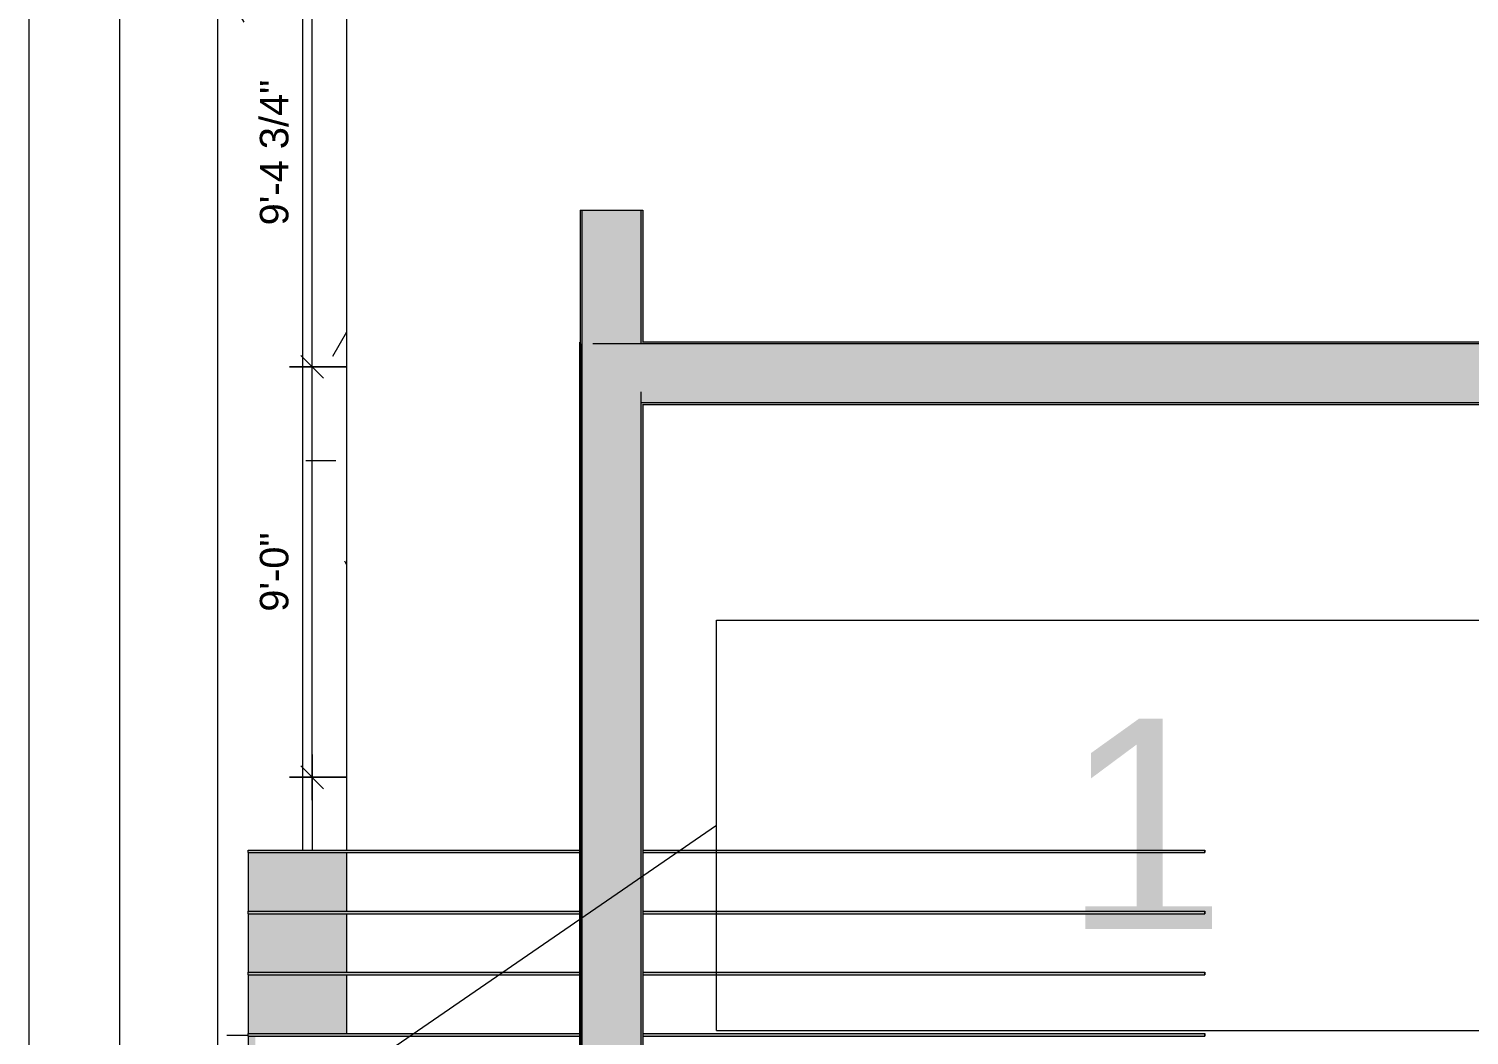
# Model space of a CAD drawing. Header units: inches. Extents: x 3 to 119514, y -26002 to 104775.
# Drawn here: x 21911.2 to 22290.4, y -22519.1 to -22254.2 of the extents above; entities that cross this region are included whole.
import ezdxf

# ---------------------------------------------------------------- set-up
doc = ezdxf.new("R2010")
doc.units = ezdxf.units.IN
doc.header["$MEASUREMENT"] = 0
for name, color, linetype, lineweight in [('15xx-Jefferson-REHAB-pr5_dwg', 8, 'Continuous', 9), ('A-DIM', 7, 'Continuous', 9), ('A-GENM', 13, 'Continuous', 9), ('A-ROOF', 132, 'Continuous', 9), ('A-ROOF-OTLN', 132, 'Continuous', 9), ('A-WALL', 113, 'Continuous', 9), ('Conc', 7, 'Continuous', 9), ('E-LITE-EQPM-IDEN', 33, 'Continuous', 9)]:
    doc.layers.add(name, color=color, linetype=linetype, lineweight=lineweight)
doc.styles.add('Arial', font='arial.ttf', dxfattribs={"height": 7.5})
doc.styles.add('Arial_7', font='arial.ttf', dxfattribs={"height": 55.323728})

# ---------------------------------------------------------------- blocks, each defined once
blk = doc.blocks.new('Generic Models 7_Generic Models 1_6_Generic Models 1_6 _ Generic Models 7_Generic Models 1_337419_3 - Generic Models 7_Generic Models 1_6_Generic Models 1_6 _ Generic Models 7_Generic Models 1_337419_312901-367661-Site Lighting Plan')
at = {"layer": 'A-GENM'}
h = blk.add_hatch(dxfattribs=at)
h.set_pattern_fill('FP_2', color=256, style=0, pattern_type=2)
h.set_pattern_definition([(0, (0, 0), (192, 48), [7.92, -136.08, 7.92, -136.08, -768]), (0, (0, 0), (192, 48), [-288, 7.92, -280.08, 7.92, -136.08, -336]), (0, (0, 0), (192, 48), [-720, 7.92, -88.08, 7.92, -232.08]), (120, (72, 24), (-137.56922, 142.27688), [7.92, -136.08, 7.92, -136.08, -768]), (120, (72, 24), (-137.56922, 142.27688), [-288, 7.92, -280.08, 7.92, -136.08, -336]), (120, (72, 24), (-137.56922, 142.27688), [-720, 7.92, -88.08, 7.92, -232.08]), (240, (96, 120), (-54.43078, -190.27688), [7.92, -136.08, 7.92, -136.08, -768]), (240, (96, 120), (-54.43078, -190.27688), [-288, 7.92, -280.08, 7.92, -136.08, -336]), (240, (96, 120), (-54.43078, -190.27688), [-720, 7.92, -88.08, 7.92, -232.08])])
h.paths.add_polyline_path([(21963.34, -22790.3), (21963.61, -22519.05), (21968.96, -22519.05), (21969.05, -22470.33), (21994.89, -22470.33), (21994.89, -21132.8), (21961.02, -21132.8), (21961.02, -22790.3)], flags=0)
h.paths.add_polyline_path([(22810.7, -22446.68), (22811.14, -22446.68), (22811.14, -22435.8), (22810.7, -22435.8)], flags=0)
at = {"layer": 'A-GENM', "color": 253}
blk.add_line((21961.02, -22790.3), (21961.02, -21132.8), dxfattribs=at)
blk = doc.blocks.new('Generic Models 2_Generic Models 2_310765_Generic Models 2_310765 _ Generic Models 2_Generic Models 2_310765_89 - Generic Models 2_Generic Models 2_310765_Generic Models 2_310765 _ Generic Models 2_Generic Models 2_310765_300385-533184-Site Lighting Plan')
at = {"layer": 'A-GENM'}
h = blk.add_hatch(color=10, dxfattribs=at)
h.paths.add_polyline_path([(22220.75, -22503.19), (22220.75, -22502.5), (22072.83, -22502.5), (22072.83, -22503.19), (22217.84, -22503.19)], flags=0)
h.paths.add_polyline_path([(22056.27, -22503.19), (22056.27, -22502.5), (21968.96, -22502.5), (21968.96, -22503.19), (22004.04, -22503.19)], flags=0)
blk.add_hatch(color=10, dxfattribs=at).paths.add_polyline_path([(21994.78, -22518.58), (21994.89, -22518.58), (21994.89, -22503.19), (21969.05, -22503.19), (21969.05, -22518.58), (21977.32, -22518.58)], flags=0)
at = {"layer": 'A-GENM', "color": 253}
for p, q in [((21968.96, -22503.19), (21968.96, -22502.5)), ((21968.96, -22502.5), (22056.27, -22502.5)), ((21968.96, -22503.19), (22056.27, -22503.19)), ((21969.05, -22518.58), (21969.05, -22503.19)), ((22072.83, -22502.5), (22220.75, -22502.5)), ((22072.83, -22503.19), (22220.75, -22503.19)), ((22220.75, -22502.5), (22220.75, -22503.19)), ((22220.75, -22503.13), (22220.75, -22502.56))]:
    blk.add_line(p, q, dxfattribs=at)
blk = doc.blocks.new('Generic Models 2_Generic Models 2_310765_Generic Models 2_310765 _ Generic Models 2_Generic Models 2_310765_90 - Generic Models 2_Generic Models 2_310765_Generic Models 2_310765 _ Generic Models 2_Generic Models 2_310765_300385-533209-Site Lighting Plan')
at = {"layer": 'A-GENM'}
h = blk.add_hatch(color=10, dxfattribs=at)
h.paths.add_polyline_path([(22220.75, -22519.27), (22220.75, -22518.58), (22072.83, -22518.58), (22072.83, -22519.27), (22217.84, -22519.27)], flags=0)
h.paths.add_polyline_path([(22056.27, -22519.27), (22056.27, -22518.58), (21968.96, -22518.58), (21968.96, -22519.27), (22004.04, -22519.27)], flags=0)
blk.add_hatch(color=10, dxfattribs=at).paths.add_polyline_path([(21970.89, -22534.67), (21970.89, -22519.27), (21969.05, -22519.27), (21969.05, -22534.67)], flags=0)
at = {"layer": 'A-GENM', "color": 253}
for p, q in [((21968.96, -22519.27), (21968.96, -22518.58)), ((21968.96, -22518.58), (22056.27, -22518.58)), ((21968.96, -22519.27), (22056.27, -22519.27)), ((21969.05, -22534.67), (21969.05, -22519.27)), ((22072.83, -22518.58), (22220.75, -22518.58)), ((22072.83, -22519.27), (22220.75, -22519.27)), ((22220.75, -22518.58), (22220.75, -22519.27)), ((22220.75, -22519.21), (22220.75, -22518.65))]:
    blk.add_line(p, q, dxfattribs=at)
blk = doc.blocks.new('Generic Models 2_Generic Models 2_310765_Generic Models 2_310765 _ Generic Models 2_Generic Models 2_310765_92 - Generic Models 2_Generic Models 2_310765_Generic Models 2_310765 _ Generic Models 2_Generic Models 2_310765_300385-533380-Site Lighting Plan')
at = {"layer": 'A-GENM'}
h = blk.add_hatch(color=10, dxfattribs=at)
h.paths.add_polyline_path([(22220.75, -22487.1), (22220.75, -22486.42), (22072.83, -22486.42), (22072.83, -22487.1), (22217.84, -22487.1)], flags=0)
h.paths.add_polyline_path([(22056.27, -22487.1), (22056.27, -22486.42), (21968.96, -22486.42), (21968.96, -22487.1), (22004.04, -22487.1)], flags=0)
blk.add_hatch(color=10, dxfattribs=at).paths.add_polyline_path([(21994.89, -22502.5), (21994.89, -22487.1), (21969.05, -22487.1), (21969.05, -22502.5)], flags=0)
at = {"layer": 'A-GENM', "color": 253}
for p, q in [((21968.96, -22487.1), (21968.96, -22486.42)), ((21968.96, -22486.42), (22056.27, -22486.42)), ((22072.83, -22486.42), (22220.75, -22486.42)), ((22220.75, -22486.42), (22220.75, -22487.1)), ((22220.75, -22487.04), (22220.75, -22486.48)), ((21968.96, -22487.1), (22056.27, -22487.1)), ((21969.05, -22502.5), (21969.05, -22487.1)), ((22072.83, -22487.1), (22220.75, -22487.1))]:
    blk.add_line(p, q, dxfattribs=at)
blk = doc.blocks.new('Generic Models 2_Generic Models 2_310765_Generic Models 2_310765 _ Generic Models 2_Generic Models 2_310765_93 - Generic Models 2_Generic Models 2_310765_Generic Models 2_310765 _ Generic Models 2_Generic Models 2_310765_300385-533405-Site Lighting Plan')
at = {"layer": 'A-GENM'}
h = blk.add_hatch(color=10, dxfattribs=at)
h.paths.add_polyline_path([(22220.75, -22471.02), (22220.75, -22470.33), (22072.83, -22470.33), (22072.83, -22471.02), (22217.84, -22471.02)], flags=0)
h.paths.add_polyline_path([(22056.27, -22471.02), (22056.27, -22470.33), (21968.96, -22470.33), (21968.96, -22471.02), (22004.04, -22471.02)], flags=0)
blk.add_hatch(color=10, dxfattribs=at).paths.add_polyline_path([(21994.89, -22486.42), (21994.89, -22471.02), (21969.05, -22471.02), (21969.05, -22486.42)], flags=0)
at = {"layer": 'A-GENM', "color": 253}
for p, q in [((21968.96, -22471.02), (21968.96, -22470.33)), ((21968.96, -22470.33), (22056.27, -22470.33)), ((21968.96, -22471.02), (22056.27, -22471.02)), ((21969.05, -22486.42), (21969.05, -22471.02)), ((22072.83, -22470.33), (22220.75, -22470.33)), ((22072.83, -22471.02), (22220.75, -22471.02)), ((22220.75, -22470.33), (22220.75, -22471.02)), ((22220.75, -22470.96), (22220.75, -22470.4))]:
    blk.add_line(p, q, dxfattribs=at)
blk = doc.blocks.new('Generic Models 7_Generic Models 1_5_Generic Models 1_5 _ Generic Models 7_Generic Models 1_337419_21 - Generic Models 7_Generic Models 1_5_Generic Models 1_5 _ Generic Models 7_Generic Models 1_337419_311462-560875-Site Lighting Plan')
at = {"layer": 'A-GENM'}
for points in [[(22056.77, -22792), (22056.77, -22301.93), (22056.33, -22301.93), (22056.33, -22792)], [(22064.94, -22792), (22072.33, -22784.62), (22072.33, -22349.8), (22059.71, -22337.18), (22072.33, -22337.18), (22072.33, -22301.93), (22056.83, -22301.93), (22056.83, -22792)]]:
    blk.add_hatch(color=10, dxfattribs=at).paths.add_polyline_path(points, flags=0)
h = blk.add_hatch(color=10, dxfattribs=at)
h.paths.add_polyline_path([(22072.33, -22784.12), (22072.48, -22784.12), (22072.83, -22783.77), (22072.83, -22353.03), (22072.33, -22352.68), (22072.33, -22775.92)], flags=0)
h.paths.add_polyline_path([(22072.48, -22337.18), (22072.83, -22336.83), (22072.83, -22301.93), (22072.33, -22301.93), (22072.33, -22337.18)], flags=0)
at = {"layer": 'A-GENM', "color": 253}
for p, q in [((22056.33, -22301.93), (22056.83, -22301.93)), ((22056.33, -22301.93), (22056.33, -22792)), ((22056.83, -22301.93), (22072.33, -22301.93)), ((22056.83, -22301.93), (22056.83, -22792)), ((22072.33, -22301.93), (22072.83, -22301.93)), ((22072.33, -22301.93), (22072.33, -22337.18)), ((22072.83, -22301.93), (22072.83, -22336.83)), ((22072.33, -22349.8), (22072.33, -22784.62)), ((22072.83, -22353.03), (22072.83, -22783.77)), ((22056.77, -22792), (22056.33, -22792)), ((22064.94, -22792), (22056.83, -22792))]:
    blk.add_line(p, q, dxfattribs=at)
blk = doc.blocks.new('detail_Ryan_rvt-1-Site Lighting Plan')
at = {"color": 253, "lineweight": 9}
for name in ['Generic Models 7_Generic Models 1_6_Generic Models 1_6 _ Generic Models 7_Generic Models 1_337419_3 - Generic Models 7_Generic Models 1_6_Generic Models 1_6 _ Generic Models 7_Generic Models 1_337419_312901-367661-Site Lighting Plan', 'Generic Models 7_Generic Models 1_5_Generic Models 1_5 _ Generic Models 7_Generic Models 1_337419_21 - Generic Models 7_Generic Models 1_5_Generic Models 1_5 _ Generic Models 7_Generic Models 1_337419_311462-560875-Site Lighting Plan', 'Generic Models 2_Generic Models 2_310765_Generic Models 2_310765 _ Generic Models 2_Generic Models 2_310765_93 - Generic Models 2_Generic Models 2_310765_Generic Models 2_310765 _ Generic Models 2_Generic Models 2_310765_300385-533405-Site Lighting Plan', 'Generic Models 2_Generic Models 2_310765_Generic Models 2_310765 _ Generic Models 2_Generic Models 2_310765_92 - Generic Models 2_Generic Models 2_310765_Generic Models 2_310765 _ Generic Models 2_Generic Models 2_310765_300385-533380-Site Lighting Plan', 'Generic Models 2_Generic Models 2_310765_Generic Models 2_310765 _ Generic Models 2_Generic Models 2_310765_89 - Generic Models 2_Generic Models 2_310765_Generic Models 2_310765 _ Generic Models 2_Generic Models 2_310765_300385-533184-Site Lighting Plan', 'Generic Models 2_Generic Models 2_310765_Generic Models 2_310765 _ Generic Models 2_Generic Models 2_310765_90 - Generic Models 2_Generic Models 2_310765_Generic Models 2_310765 _ Generic Models 2_Generic Models 2_310765_300385-533209-Site Lighting Plan']:
    blk.add_blockref(name, (0, 0), dxfattribs=at)
blk = doc.blocks.new('15xx-Jefferson-REHAB-pr5_dwg__ARCHTICK-1286411-Site Lighting Plan')
at = {"layer": 'A-DIM'}
blk.add_line((-0.5, -0.5), (0.5, 0.5), dxfattribs=at)
blk = doc.blocks.new('15xx-Jefferson-REHAB-pr5_dwg-1211969-Site Lighting Plan')
at = {"layer": 'A-DIM'}
for p, q in [((15741, 10153.95), (15741, 11437.95)), ((15791.67, 10609.93), (15791.67, 10734.7)), ((15791.67, 10501.93), (15791.67, 10621.93)), ((15785.67, 10615.93), (15800.72, 10615.93)), ((15800.72, 10615.93), (15785.67, 10615.93)), ((15791.67, 10513.93), (15791.67, 10488.79)), ((15785.67, 10507.93), (15800.72, 10507.93)), ((15800.72, 10507.93), (15785.67, 10507.93))]:
    blk.add_line(p, q, dxfattribs=at)
at = {"xscale": 6, "yscale": 6, "zscale": 6}
for p, rotation in [((15791.67, 10615.93), 89.99999999999999), ((15791.67, 10615.93), 270), ((15791.67, 10507.93), 89.99999999999999), ((15791.67, 10507.93), 270)]:
    blk.add_blockref('15xx-Jefferson-REHAB-pr5_dwg__ARCHTICK-1286411-Site Lighting Plan', p, dxfattribs=dict(at, rotation=rotation))
at = {"layer": 'A-DIM', "char_height": 7.5, "attachment_point": 2, "rotation": 90, "line_spacing_factor": 0.938532, "style": 'Arial'}
for s, insert, width in [('9\'-4 3/4"', (15777.88, 10672.32), 45.6591), ('9\'-0"', (15777.88, 10561.93), 24.7968)]:
    blk.add_mtext(s, dxfattribs=dict(at, insert=insert, width=width))
blk = doc.blocks.new('Lighting Fixture Tag - Boxed-976796-Site Lighting Plan')
at = {"layer": 'E-LITE-EQPM-IDEN'}
for p, q in [((-0.1875, 0.09375), (0.1875, 0.09375)), ((-0.1875, -0.08612), (-0.1875, 0.09375)), ((0.1875, -0.08612), (0.1875, 0.09375)), ((-0.1875, -0.08612), (0.1875, -0.08612))]:
    blk.add_line(p, q, dxfattribs=at)

msp = doc.modelspace()

# ---------------------------------------------------------------- hatches: boundary and pattern name
at = {"layer": 'A-WALL', "lineweight": 5}
h = msp.add_hatch(color=256, dxfattribs=at)
h.paths.add_polyline_path([(22699.76523, -22352.67781), (22699.76523, -22337.17781), (22517.98849, -22337.17781), (22517.98849, -22352.67781), (22645.42897, -22352.67781)], flags=0)
h.paths.add_polyline_path([(22516.98849, -22352.67781), (22516.98849, -22337.17781), (22450.98849, -22337.17781), (22450.98849, -22352.67781)], flags=0)
h.paths.add_polyline_path([(22449.98849, -22352.67781), (22449.98849, -22337.17781), (22059.70858, -22337.17781), (22072.32773, -22349.79696), (22072.32773, -22352.67781), (22431.63366, -22352.67781)], flags=0)
h = msp.add_hatch(color=256, dxfattribs=at)
h.paths.add_polyline_path([(22699.76523, -22337.17781), (22699.76523, -22336.67781), (22517.98849, -22336.67781), (22517.98849, -22337.17781)], flags=0)
h.paths.add_polyline_path([(22516.98849, -22337.17781), (22516.98849, -22336.67781), (22450.98849, -22336.67781), (22450.98849, -22337.17781)], flags=0)
h.paths.add_polyline_path([(22449.98849, -22337.17781), (22449.98849, -22336.67781), (22072.82773, -22336.82879), (22072.4787, -22337.17781), (22431.63366, -22337.17781)], flags=0)
h = msp.add_hatch(color=256, dxfattribs=at)
h.paths.add_polyline_path([(22699.76523, -22353.17781), (22699.76523, -22352.67781), (22517.98849, -22352.67781), (22517.98849, -22353.17781), (22645.42897, -22353.17781)], flags=0)
h.paths.add_polyline_path([(22516.98849, -22353.17781), (22516.98849, -22352.67781), (22450.98849, -22352.67781), (22450.98849, -22353.17781)], flags=0)
h.paths.add_polyline_path([(22449.98849, -22353.17781), (22449.98849, -22352.67781), (22072.4787, -22352.67781), (22072.9787, -22353.17781), (22431.63366, -22353.17781)], flags=0)

# ---------------------------------------------------------------- linework, layer by layer
at = {"layer": 'A-ROOF'}
for p, q in [((21994.89023, -20889.05281), (21994.89023, -22470.33406)), ((21994.89023, -22471.02156), (21994.89023, -22486.41739)), ((21994.89023, -22487.10489), (21994.89023, -22502.50073)), ((21994.89023, -22503.18823), (21994.89023, -22518.58406))]:
    msp.add_line(p, q, dxfattribs=at)
at = {"layer": 'A-ROOF-OTLN'}
msp.add_line((21963.34092, -22519.05281), (21968.97052, -22519.05281), dxfattribs=at)
at = {"layer": 'A-WALL'}
for p, q in [((22056.26523, -22799.05281), (22056.26523, -22336.67781)), ((22056.76523, -22799.05281), (22056.76523, -22337.17781)), ((22449.98849, -22337.17781), (22059.70858, -22337.17781)), ((22449.98849, -22336.67781), (22072.82773, -22336.67781)), ((22449.98849, -22352.67781), (22072.32773, -22352.67781)), ((22449.98849, -22353.17781), (22072.82773, -22353.17781))]:
    msp.add_line(p, q, dxfattribs=at)
at = {"layer": 'Conc'}
for p, q in [((21911.23523, -19983.10055), (21911.23523, -22983.08555)), ((21983.23523, -21722.92781), (21983.23523, -22470.33406))]:
    msp.add_line(p, q, dxfattribs=at)
at = {"layer": 'E-LITE-EQPM-IDEN'}
msp.add_line((21976.89903, -22543.05281), (22092.21807, -22463.82478), dxfattribs=at)

# ---------------------------------------------------------------- block references
at = {"lineweight": 5}
msp.add_blockref('detail_Ryan_rvt-1-Site Lighting Plan', (0, 0), dxfattribs=at)
at = {"layer": '15xx-Jefferson-REHAB-pr5_dwg', "color": 7}
msp.add_blockref('15xx-Jefferson-REHAB-pr5_dwg-1211969-Site Lighting Plan', (6194.17138, -32959.12678), dxfattribs=at)
at = {"layer": 'E-LITE-EQPM-IDEN', "xscale": 599.9999999999994, "yscale": 599.9999999999994, "zscale": 599.9999999999994}
msp.add_blockref('Lighting Fixture Tag - Boxed-976796-Site Lighting Plan', (22204.71807, -22466.11471), dxfattribs=at)

# ---------------------------------------------------------------- texts
at = {"layer": 'E-LITE-EQPM-IDEN', "insert": (22204.91926, -22435.80065), "char_height": 55.32373, "width": 51.3, "attachment_point": 2, "line_spacing_factor": 0.938532, "style": 'Arial_7'}
msp.add_mtext('1', dxfattribs=at)

doc.saveas('drawing.dxf')
